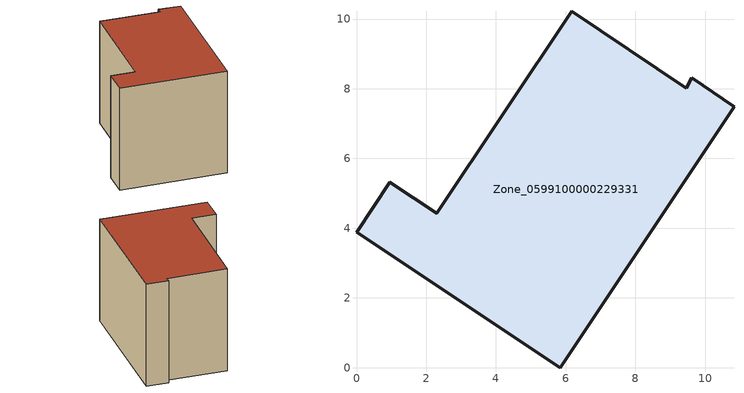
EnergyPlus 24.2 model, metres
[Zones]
Zone_0599100000229331
 floor ground (C_G): 2.3,4.43 6.18,10.22 9.46,8.02 9.62,8.31 10.83,7.48 5.85,0 0,3.89 0.96,5.32 z0
 wall outside (C_F): 5.85,0 10.83,7.48 9.62,8.31 9.46,8.02 6.18,10.22 2.3,4.43 0.96,5.32 0,3.89 5.85,0 z0:7.14
 roof outside (C_R): 0.96,5.32 0,3.89 5.85,0 10.83,7.48 9.62,8.31 9.46,8.02 6.18,10.22 2.3,4.43 z7.14
[BUILDING]
Pand.0599100000229331: North Axis=0; Terrain=City; Loads Convergence Tolerance Value=0.04; Temperature Convergence Tolerance Value=0.4; Solar Distribution=FullExterior; Maximum Number of Warmup Days=25; Minimum Number of Warmup Days=1
[Site:Location]
Rotterdam.The.Hague.AP_ZH_NLD Design_Conditions: Latitude=51.96; Longitude=4.45; Time Zone=1; Elevation=-4.5
[SITE:GROUNDTEMPERATURE:BUILDINGSURFACE]
18, 18, 18, 18, 18, 18, 18, 18, 18, 18, 18, 18
[MATERIAL] Thermal Absorptance=0.9; Solar Absorptance=0.7; Visible Absorptance=0.7
Name | Roughness | Thickness | Conductivity | Density | Specific Heat
G.TI.1946 | MediumSmooth | 0.15 | 1 | 540 | 1210
F.TI.1946 | Rough | 0.3 | 0.857143 | 1920 | 840
R.TI.1946 | MediumRough | 0.2 | 0.1 | 1500 | 1000
[CONSTRUCTION]
C_G: G.TI.1946
C_F: F.TI.1946
C_R: R.TI.1946
[ZONE]
Zone_0599100000229331: Type=1; Multiplier=1; Ceiling Height=Autocalculate; Volume=Autocalculate; Floor Area=autocalculate; Part of Total Floor Area=Yes
[ZONEINFILTRATION:DESIGNFLOWRATE]
Infil_Zone_0599100000229331: Zone or ZoneList or Space or SpaceList=Zone_0599100000229331; Schedule=AlwaysOn; Design Flow Rate Calculation Method=Flow/Area; Flow Rate per Floor Area=0.003; Constant Term Coefficient=1; Temperature Term Coefficient=0; Velocity Term Coefficient=0; Velocity Squared Term Coefficient=0
[HVACTEMPLATE:ZONE:IDEALLOADSAIRSYSTEM]
Zone_0599100000229331: Maximum Heating Supply Air Temperature=50; Minimum Cooling Supply Air Temperature=13; Maximum Heating Supply Air Humidity Ratio=0.0156; Minimum Cooling Supply Air Humidity Ratio=0.0077; Heating Limit=NoLimit; Cooling Limit=NoLimit; Dehumidification Control Type=ConstantSensibleHeatRatio; Cooling Sensible Heat Ratio=0.7; Dehumidification Setpoint=60; Humidification Control Type=None; Humidification Setpoint=30; Outdoor Air Method=None; Outdoor Air Flow Rate per Person=0.00944; Outdoor Air Flow Rate per Zone Floor Area=0; Outdoor Air Flow Rate per Zone=0; Demand Controlled Ventilation Type=None; Outdoor Air Economizer Type=NoEconomizer; Heat Recovery Type=None; Sensible Heat Recovery Effectiveness=0.7; Latent Heat Recovery Effectiveness=0.65
[ZONECONTROL:THERMOSTAT]
ThermostatControl_Zone_0599100000229331: Zone or ZoneList=Zone_0599100000229331; Control Type Schedule=DualSetpointControlType; Control 1=Thermostat_Zone_0599100000229331; Temperature Difference Between Cutout And Setpoint=0
[THERMOSTATSETPOINT:DUALSETPOINT]
Thermostat_Zone_0599100000229331: Heating Setpoint Temperature Schedule=HeatingSetpoint_Zone_0599100000229331; Cooling Setpoint Temperature Schedule=CoolingSetpoint_Zone_0599100000229331
[SCHEDULE:COMPACT]
HeatingSetpoint_Zone_0599100000229331: Through: 12/31, For: AllDays, Until: 24:00, 21
CoolingSetpoint_Zone_0599100000229331: Through: 12/31, For: AllDays, Until: 24:00, 24
DualSetpointControlType: Through: 12/31, For: AllDays, Until: 24:00, 4
AlwaysOn: Through: 12/31, For: AllDays, Until: 24:00, 1
